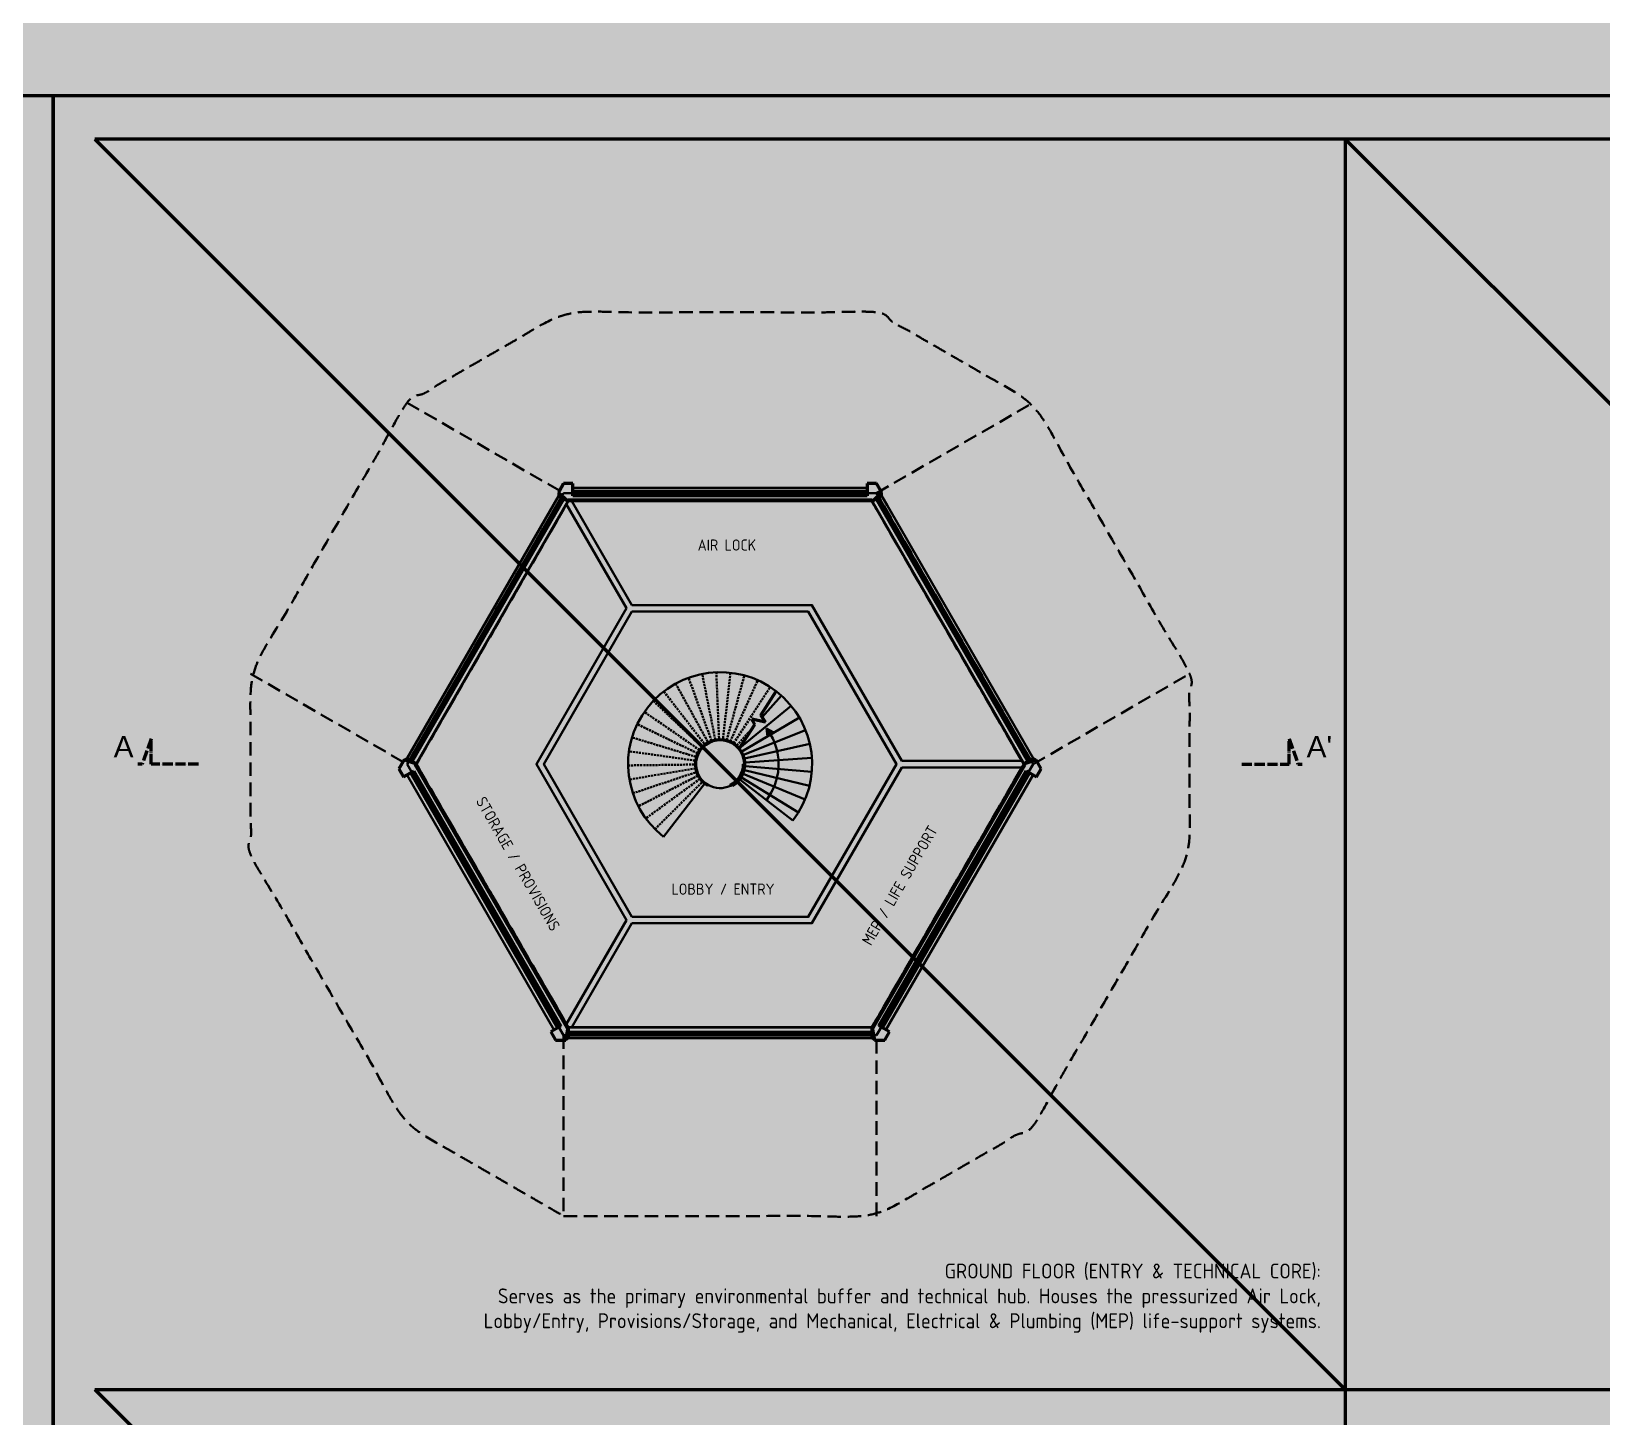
# Model space of a CAD drawing. Header units: millimetres. Extents: x 401 to 30661, y 2016 to 22119.
# Drawn here: x 18500 to 22184, y 12017 to 15267 of the extents above; entities that cross this region are included whole.
import ezdxf

# ---------------------------------------------------------------- set-up
doc = ezdxf.new("R2010")
doc.units = ezdxf.units.MM
doc.linetypes.add('ACAD_ISO04W100', pattern=[30, 24, -3, 0, -3])
doc.linetypes.add('HIDDEN2', pattern=[4.7625, 3.175, -1.5875])
for name, color, linetype, lineweight, true_color in [('1ST', 51, 'Continuous', 50, 0x7debff), ('2ND', 201, 'Continuous', 35, 0x39ffb0), ('3RD', 140, 'Continuous', 25, 0x7debff), ('4TH DETAILS', 125, 'Continuous', 15, 0x39ffb0), ('TEXTS', 210, 'Continuous', 25, 0xe0f9ff)]:
    doc.layers.add(name, color=color, linetype=linetype, lineweight=lineweight, true_color=true_color)
doc.layers.add('BACKGROUND', color=7, linetype='Continuous', true_color=0x000000)
for name, color, linetype, lineweight, true_color, transparency in [('GLOW-CYAN', 7, 'Continuous', 100, 0x7debff, 0.8), ('GLOW-CYAN-2', 7, 'Continuous', 50, 0x7debff, 0.8), ('GLOW-EMERALD', 7, 'Continuous', 70, 0x39ffb0, 0.8), ('GLOW-EMERALD-2', 7, 'Continuous', 30, 0x39ffb0, 0.8), ('hatch', 253, 'Continuous', 9, 0x7debff, 0.55)]:
    doc.layers.add(name, color=color, linetype=linetype, lineweight=lineweight, true_color=true_color, transparency=transparency)
doc.layers.add('LAYOUT', color=83, linetype='Continuous', lineweight=50, true_color=0x7debff, plot=False)
doc.styles.get("Standard").update_dxf_attribs({"font": 'arial.ttf'})

msp = doc.modelspace()

# ---------------------------------------------------------------- hatches: boundary and pattern name
at = {"layer": 'BACKGROUND'}
h = msp.add_hatch(color=256, dxfattribs=at)
h.dxf.hatch_style = 1
h.paths.add_polyline_path([(400.723, 2015.745), (30660.634, 2015.745), (30660.634, 22119.328), (400.723, 22119.328)])
at = {"layer": 'hatch'}
h = msp.add_hatch(color=256, dxfattribs=at)
h.dxf.hatch_style = 1
h.paths.add_polyline_path([(19770.4, 14206.144), (19748.581, 14206.144), (19738.965, 14189.49), (19736.369, 14184.994), (19758.402, 14165.913), (19759.597, 14167.983), (20471.989, 14167.983), (20473.184, 14165.913), (20495.217, 14184.994), (20492.621, 14189.49), (20483.006, 14206.144), (20461.187, 14206.144), (20461.187, 14177.318), (19770.4, 14177.318)])
h.paths.add_polyline_path([(20869.449, 13536.805), (20857.238, 13557.956), (20829.697, 13548.415), (20830.892, 13546.345), (20477.402, 12934.083), (20474.696, 12929.396), (20472.305, 12929.396), (20477.814, 12900.774), (20502.236, 12900.774), (20513.146, 12919.67), (20488.182, 12934.083), (20833.575, 13532.322), (20858.539, 13517.909)])
h.paths.add_polyline_path([(19759.281, 12929.396), (19756.891, 12929.396), (19403.401, 13541.658), (19400.695, 13546.345), (19401.77, 13548.456), (19374.349, 13557.956), (19362.137, 13536.805), (19373.047, 13517.909), (19397.009, 13531.744), (19742.402, 12933.504), (19718.44, 12919.67), (19729.35, 12900.774), (19753.773, 12900.774)])
h.paths.add_polyline_path([(20474.601, 12917.47), (19756.986, 12917.47), (19756.068, 12912.7), (20475.519, 12912.7)])
h.paths.add_polyline_path([(19749.222, 14173.863), (19745.55, 14177.043), (19385.824, 13553.98), (19390.414, 13552.39)])
h.paths.add_polyline_path([(20486.037, 14177.043), (20482.365, 14173.863), (20841.172, 13552.39), (20845.762, 13553.98)])
h.paths.add_polyline_path([(20461.187, 14187.523), (19770.4, 14187.523), (19770.4, 14186.604), (20461.187, 14186.604)], flags=17)
h.paths.add_polyline_path([(20842.412, 13527.22), (20841.617, 13527.679), (20496.224, 12929.44), (20497.019, 12928.981)], flags=17)
h.paths.add_polyline_path([(19389.969, 13527.679), (19389.174, 13527.22), (19734.567, 12928.981), (19735.362, 12929.44)], flags=17)
h = msp.add_hatch(color=256, dxfattribs=at)
h.dxf.hatch_style = 1
h.paths.add_polyline_path([(20226.762, 13613.238), (20241.628, 13621.989), (20224.721, 13631.604)])

# ---------------------------------------------------------------- linework, layer by layer
at = {"layer": '1ST', "lineweight": -2}
for p, q in [((19738.965, 14189.49), (19736.369, 14184.994)), ((19736.369, 14184.994), (19758.402, 14165.913)), ((19748.581, 14206.144), (19738.965, 14189.49)), ((19770.4, 14206.144), (19748.581, 14206.144)), ((19770.4, 14177.318), (19770.4, 14206.144)), ((20461.187, 14187.523), (19770.4, 14187.523)), ((19770.4, 14186.604), (20461.187, 14186.604)), ((20461.187, 14206.144), (20461.187, 14177.318)), ((20483.006, 14206.144), (20461.187, 14206.144)), ((20473.184, 14165.913), (20495.217, 14184.994)), ((20492.621, 14189.49), (20483.006, 14206.144)), ((20495.217, 14184.994), (20492.621, 14189.49)), ((19745.55, 14177.043), (19385.824, 13553.98)), ((19390.414, 13552.39), (19749.222, 14173.863)), ((19759.597, 14167.983), (20471.989, 14167.983)), ((20461.187, 14177.318), (19770.4, 14177.318)), ((20471.989, 14167.983), (20473.184, 14165.913)), ((20482.365, 14173.863), (20841.172, 13552.39)), ((20845.762, 13553.98), (20486.037, 14177.043)), ((19374.349, 13557.956), (19362.137, 13536.805)), ((19401.89, 13548.415), (19374.349, 13557.956)), ((20857.238, 13557.956), (20829.697, 13548.415)), ((20869.449, 13536.805), (20857.238, 13557.956)), ((19362.137, 13536.805), (19373.047, 13517.909)), ((19373.047, 13517.909), (19397.009, 13531.744)), ((19389.174, 13527.22), (19734.567, 12928.981)), ((19735.362, 12929.44), (19389.969, 13527.679)), ((19397.009, 13531.744), (19742.402, 12933.504)), ((19400.695, 13546.345), (19403.401, 13551.656)), ((19403.401, 13541.658), (19400.695, 13546.345)), ((19756.891, 12929.396), (19403.401, 13541.658)), ((20830.892, 13546.345), (20477.402, 12934.083)), ((20488.182, 12934.083), (20833.575, 13532.322)), ((20841.617, 13527.679), (20496.224, 12929.44)), ((20497.019, 12928.981), (20842.412, 13527.22)), ((20829.697, 13548.415), (20830.892, 13546.345)), ((20833.575, 13532.322), (20858.539, 13517.909)), ((20858.539, 13517.909), (20869.449, 13536.805)), ((19742.402, 12933.504), (19718.44, 12919.67)), ((20477.402, 12934.083), (20474.696, 12929.396)), ((20513.146, 12919.67), (20488.182, 12934.083)), ((19718.44, 12919.67), (19729.35, 12900.774)), ((19729.35, 12900.774), (19753.773, 12900.774)), ((19753.773, 12900.774), (19759.281, 12929.396)), ((19756.068, 12912.7), (20475.519, 12912.7)), ((19759.281, 12929.396), (19756.891, 12929.396)), ((20474.601, 12917.47), (19756.986, 12917.47)), ((20474.696, 12929.396), (20472.305, 12929.396)), ((20472.305, 12929.396), (20477.814, 12900.774)), ((20477.814, 12900.774), (20502.236, 12900.774)), ((20502.236, 12900.774), (20513.146, 12919.67))]:
    msp.add_line(p, q, dxfattribs=at)
at = {"layer": '1ST', "linetype": 'ACAD_ISO04W100'}
for p, q in [((18891.93, 13547.908), (18780.574, 13547.908)), ((21339.656, 13547.908), (21451.012, 13547.908))]:
    msp.add_line(p, q, dxfattribs=at)
for points in [[(18780.574, 13547.908), (18780.574, 13607.584), (18759.891, 13547.908), (18749.989, 13547.908)], [(21451.012, 13547.908), (21451.012, 13607.584), (21471.695, 13547.908), (21481.597, 13547.908)]]:
    msp.add_lwpolyline(points, dxfattribs=at)
at = {"layer": '2ND'}
for p, q in [((20211.169, 13662.784), (20247.311, 13719.035)), ((20161.326, 13585.211), (20197.364, 13641.299))]:
    msp.add_line(p, q, dxfattribs=at)
for points in [[(20197.364, 13641.299), (20190.626, 13653.506)], [(20221.953, 13646.755), (20190.626, 13653.506)], [(20221.953, 13646.755), (20211.169, 13662.784)]]:
    msp.add_lwpolyline(points, dxfattribs=at)
at = {"layer": '3RD', "lineweight": -2}
for p, q in [((19736.369, 14176.888), (19736.369, 14184.994)), ((19770.4, 14196.536), (20461.187, 14196.536)), ((20495.217, 14184.994), (20495.217, 14176.888)), ((19381.368, 13562.008), (19736.369, 14176.888)), ((19394.221, 13554.588), (19749.222, 14169.468)), ((19758.402, 14164.168), (19403.401, 13549.288)), ((19736.369, 14176.888), (19743.187, 14172.952)), ((19749.222, 14173.863), (19745.55, 14177.043)), ((19749.222, 14169.468), (19749.222, 14173.863)), ((19749.222, 14169.468), (19758.402, 14164.168)), ((19758.402, 14165.913), (19758.402, 14164.168)), ((19770.4, 14183.509), (20461.187, 14183.509)), ((20482.365, 14169.468), (20473.184, 14164.168)), ((20473.184, 14164.168), (20473.184, 14165.913)), ((20474.379, 14162.098), (20473.184, 14164.168)), ((20828.185, 13549.288), (20474.379, 14162.098)), ((20486.037, 14177.043), (20482.365, 14173.863)), ((20482.365, 14169.468), (20482.365, 14173.863)), ((20837.366, 13554.588), (20482.365, 14169.468)), ((20495.217, 14176.888), (20488.399, 14172.952)), ((20495.217, 14176.888), (20507.428, 14155.738)), ((20507.428, 14155.738), (20850.218, 13562.008)), ((19374.349, 13557.956), (19381.368, 13562.008)), ((19381.368, 13562.008), (19388.186, 13558.072)), ((20850.218, 13562.008), (20843.4, 13558.072)), ((20850.218, 13562.008), (20857.238, 13557.956)), ((19381.368, 13521.942), (19381.034, 13522.521)), ((19726.428, 12924.282), (19381.368, 13521.942)), ((19385.824, 13553.98), (19390.414, 13552.39)), ((19389.969, 13527.679), (19389.174, 13527.22)), ((19390.414, 13552.39), (19394.221, 13554.588)), ((19737.709, 12930.795), (19392.315, 13529.034)), ((19394.221, 13554.588), (19403.401, 13549.288)), ((19403.401, 13549.288), (19401.89, 13548.415)), ((20172.006, 13547.158), (20171.831, 13543.41)), ((20838.937, 13529.227), (20493.543, 12930.988)), ((20850.218, 13522.713), (20504.825, 12924.474)), ((20837.366, 13554.588), (20828.185, 13549.288)), ((20829.697, 13548.415), (20828.185, 13549.288)), ((20841.172, 13552.39), (20837.366, 13554.588)), ((20841.172, 13552.39), (20845.762, 13553.98)), ((20842.412, 13527.22), (20841.617, 13527.679)), ((19734.567, 12928.981), (19735.362, 12929.44)), ((19760.792, 12904.827), (19753.773, 12900.774)), ((19756.986, 12917.47), (19756.068, 12912.7)), ((19760.792, 12919.668), (19756.986, 12917.47)), ((19759.281, 12929.396), (19760.792, 12930.268)), ((19760.792, 12930.268), (20470.794, 12930.268)), ((19760.792, 12919.668), (19760.792, 12930.268)), ((20470.794, 12919.668), (19760.792, 12919.668)), ((19760.792, 12904.827), (19760.792, 12912.7)), ((20470.794, 12904.827), (19760.792, 12904.827)), ((20470.794, 12930.268), (20472.305, 12929.396)), ((20470.794, 12919.668), (20470.794, 12930.268)), ((20474.601, 12917.47), (20470.794, 12919.668)), ((20470.794, 12904.827), (20470.794, 12912.7)), ((20477.814, 12900.774), (20470.794, 12904.827)), ((20475.519, 12912.7), (20474.601, 12917.47)), ((20496.224, 12929.44), (20497.019, 12928.981))]:
    msp.add_line(p, q, dxfattribs=at)
at = {"layer": '3RD'}
for p, q in [((19755.269, 14157.362), (19896.032, 13913.554)), ((19768.252, 14164.858), (19909.015, 13921.049)), ((20226.762, 13613.238), (20241.628, 13621.989)), ((20169.512, 13547.725), (20172.039, 13547.71)), ((20823.858, 13555.404), (20542.332, 13555.404)), ((20823.858, 13540.412), (20542.332, 13540.412)), ((20087.882, 13499.076), (20086.573, 13496.81)), ((20138.757, 13499.444), (20139.876, 13497.078)), ((20145.242, 13496.942), (20143.933, 13499.207)), ((19896.032, 13182.262), (19755.269, 12938.454)), ((19909.015, 13174.766), (19768.252, 12930.958))]:
    msp.add_line(p, q, dxfattribs=at)
at = {"layer": '3RD', "linetype": 'HIDDEN2', "lineweight": -2, "ltscale": 10}
for p, q in [((19014.189, 13759.899), (19381.407, 13547.918)), ((19381.407, 13547.918), (19748.625, 12911.877)), ((19748.625, 12911.877), (19748.625, 12487.85))]:
    msp.add_line(p, q, dxfattribs=at)
at = {"layer": '3RD', "linetype": 'HIDDEN2', "ltscale": 1.5}
for p, q in [((20095.617, 13603.204), (20041.815, 13750.661)), ((20104.354, 13605.648), (20073.851, 13759.621)), ((20106.884, 13763.552), (20113.363, 13606.72)), ((20140.129, 13762.359), (20122.43, 13606.395)), ((20131.339, 13604.68), (20172.796, 13756.072)), ((20139.879, 13601.616), (20204.108, 13744.839)), ((19983.733, 13718.617), (20079.777, 13594.465)), ((20011.535, 13736.884), (20087.359, 13599.447)), ((20147.847, 13597.277), (20233.322, 13728.928)), ((20067.339, 13581.328), (19938.126, 13670.448)), ((19959.068, 13696.295), (20073.05, 13588.377)), ((20062.778, 13573.485), (19921.406, 13641.69)), ((20155.053, 13591.765), (20192.201, 13633.264)), ((20059.478, 13565.034), (19909.303, 13610.703)), ((20057.515, 13556.176), (19902.105, 13578.225)), ((19899.985, 13545.027), (20056.936, 13547.122)), ((20057.756, 13538.087), (19902.991, 13511.897)), ((19911.053, 13479.622), (20059.955, 13529.285)), ((20063.48, 13520.925), (19923.978, 13448.97)), ((20068.248, 13513.206), (19941.461, 13420.668)), ((19963.085, 13395.389), (20074.146, 13506.312))]:
    msp.add_line(p, q, dxfattribs=at)
at = {"layer": '3RD', "linetype": 'Continuous'}
for p, q in [((20214.369, 13658.028), (20259.745, 13708.717)), ((20161.326, 13585.211), (20282.747, 13684.685)), ((20301.783, 13657.404), (20166.518, 13577.77)), ((20170.504, 13569.621), (20316.4, 13627.521)), ((20173.191, 13560.955), (20326.252, 13595.748)), ((20174.514, 13551.98), (20331.104, 13562.837)), ((20170.154, 13525.332), (20315.115, 13465.129)), ((20172.977, 13533.954), (20325.468, 13496.743)), ((20330.841, 13529.572), (20174.442, 13542.907)), ((20286.339, 13415.636), (20162.306, 13511.834)), ((20165.625, 13516.579), (20163.425, 13513.325)), ((20299.616, 13434.812), (20165.625, 13516.579)), ((20299.616, 13434.812), (20165.625, 13516.579))]:
    msp.add_line(p, q, dxfattribs=at)
at = {"layer": '3RD', "linetype": 'HIDDEN2', "lineweight": -2, "ltscale": 10}
for points in [[(19381.368, 14395.949), (19748.606, 14183.924), (20483.062, 14183.958), (20850.28, 14395.971)], [(19748.606, 14183.924), (19381.449, 13547.893)], [(20850.28, 13547.918), (20483.062, 14183.958)], [(20483.062, 12487.889), (20483.062, 12911.877), (20850.28, 13547.918), (21217.498, 13759.931)], [(19748.625, 12911.877), (20483.062, 12911.877)]]:
    msp.add_lwpolyline(points, dxfattribs=at)
at = {"layer": '3RD'}
for points in [[(19896.032, 13182.262), (19684.926, 13547.908), (19896.032, 13913.554)], [(19909.015, 13921.049), (20331.226, 13921.049), (20542.332, 13555.404)], [(20224.721, 13631.604), (20226.762, 13613.238)], [(20224.721, 13631.604), (20241.628, 13621.989)], [(20542.332, 13540.412), (20331.226, 13174.766), (19909.015, 13174.766)], [(20079.545, 13501.531), (19983.217, 13377.362)], [(20286.339, 13415.636), (20162.318, 13511.849)]]:
    msp.add_lwpolyline(points, dxfattribs=at)
msp.add_lwpolyline([(19909.015, 13189.758), (19702.237, 13547.908), (19909.015, 13906.058), (20322.571, 13906.058), (20529.349, 13547.908), (20322.571, 13189.758)], close=True, dxfattribs=at)
for centre, radius, start, end in [((20115.793, 13547.908), 215.828, 322.203589, 232.139685), ((20115.793, 13547.908), 58.862, 300.019763, 240.23704), ((20115.793, 13547.908), 56.246, 295.351264, 240.24848), ((20115.641, 13548.06), 137.51, 322.192332, 30.399321), ((20115.722, 13548.053), 53.791, 295.355045, 359.651323), ((20115.793, 13548.123), 56.433, 240.35702, 295.257619)]:
    msp.add_arc(centre, radius, start, end, dxfattribs=at)
at = {"layer": '3RD', "linetype": 'HIDDEN2', "lineweight": -2, "ltscale": 10}
msp.add_open_spline([(19748.581, 12487.857), (19381.368, 12699.867), (19014.156, 13335.898), (19014.156, 13759.918), (19381.368, 14395.949), (19748.581, 14607.959), (20483.006, 14607.959), (20850.218, 14395.949), (21217.431, 13759.918), (21217.431, 13335.898), (20850.218, 12699.867), (20483.006, 12487.857), (19748.581, 12487.857)], degree=1, dxfattribs=at)
at = {"layer": '3RD', "lineweight": -2}
for points in [[(19403.401, 13547.908), (19759.597, 14164.858)], [(19759.597, 14164.858), (19759.597, 14167.983)], [(20471.989, 14164.858), (19759.597, 14164.858)], [(20471.989, 14164.858), (20471.989, 14167.983)], [(20828.185, 13547.908), (20471.989, 14164.858)], [(19400.695, 13546.345), (19403.401, 13547.908)], [(19403.401, 13547.908), (19759.597, 12930.958)], [(20828.185, 13547.908), (20471.989, 12930.958)], [(20828.185, 13547.908), (20830.892, 13546.345)], [(19756.891, 12929.396), (19759.597, 12930.958)], [(19759.597, 12930.958), (20471.989, 12930.958)], [(20471.989, 12930.958), (20474.696, 12929.396)]]:
    msp.add_open_spline(points, degree=1, dxfattribs=at)
at = {"layer": '4TH DETAILS', "true_color": 0x39ffb0}
msp.add_line((19766.088, 14168.605), (19766.448, 14167.983), dxfattribs=at)
at = {"layer": 'GLOW-CYAN'}
for p, q in [((27449.126, 15014.575), (18649.126, 15014.575)), ((18649.126, 15014.575), (21582.46, 12081.241)), ((21582.46, 15014.575), (21582.46, 6214.575)), ((21582.46, 15014.575), (25982.46, 10614.575)), ((19738.965, 14189.49), (19736.369, 14184.994)), ((19736.369, 14184.994), (19758.402, 14165.913)), ((19748.581, 14206.144), (19738.965, 14189.49)), ((19770.4, 14206.144), (19748.581, 14206.144)), ((19770.4, 14177.318), (19770.4, 14206.144)), ((20461.187, 14187.523), (19770.4, 14187.523)), ((19770.4, 14186.604), (20461.187, 14186.604)), ((20461.187, 14206.144), (20461.187, 14177.318)), ((20483.006, 14206.144), (20461.187, 14206.144)), ((20473.184, 14165.913), (20495.217, 14184.994)), ((20492.621, 14189.49), (20483.006, 14206.144)), ((20495.217, 14184.994), (20492.621, 14189.49)), ((19745.55, 14177.043), (19385.824, 13553.98)), ((19390.414, 13552.39), (19749.222, 14173.863)), ((19759.597, 14167.983), (20471.989, 14167.983)), ((20461.187, 14177.318), (19770.4, 14177.318)), ((20471.989, 14167.983), (20473.184, 14165.913)), ((20482.365, 14173.863), (20841.172, 13552.39)), ((20845.762, 13553.98), (20486.037, 14177.043)), ((19374.349, 13557.956), (19362.137, 13536.805)), ((19401.89, 13548.415), (19374.349, 13557.956)), ((20857.238, 13557.956), (20829.697, 13548.415)), ((20869.449, 13536.805), (20857.238, 13557.956)), ((19362.137, 13536.805), (19373.047, 13517.909)), ((19373.047, 13517.909), (19397.009, 13531.744)), ((19389.174, 13527.22), (19734.567, 12928.981)), ((19735.362, 12929.44), (19389.969, 13527.679)), ((19397.009, 13531.744), (19742.402, 12933.504)), ((19400.695, 13546.345), (19403.401, 13551.656)), ((19403.401, 13541.658), (19400.695, 13546.345)), ((19756.891, 12929.396), (19403.401, 13541.658)), ((20830.892, 13546.345), (20477.402, 12934.083)), ((20488.182, 12934.083), (20833.575, 13532.322)), ((20841.617, 13527.679), (20496.224, 12929.44)), ((20497.019, 12928.981), (20842.412, 13527.22)), ((20829.697, 13548.415), (20830.892, 13546.345)), ((20833.575, 13532.322), (20858.539, 13517.909)), ((20858.539, 13517.909), (20869.449, 13536.805)), ((19742.402, 12933.504), (19718.44, 12919.67)), ((20477.402, 12934.083), (20474.696, 12929.396)), ((20513.146, 12919.67), (20488.182, 12934.083)), ((19718.44, 12919.67), (19729.35, 12900.774)), ((19729.35, 12900.774), (19753.773, 12900.774)), ((19753.773, 12900.774), (19759.281, 12929.396)), ((19756.068, 12912.7), (20475.519, 12912.7)), ((19759.281, 12929.396), (19756.891, 12929.396)), ((20474.601, 12917.47), (19756.986, 12917.47)), ((20474.696, 12929.396), (20472.305, 12929.396)), ((20472.305, 12929.396), (20477.814, 12900.774)), ((20477.814, 12900.774), (20502.236, 12900.774)), ((20502.236, 12900.774), (20513.146, 12919.67)), ((18649.126, 12081.241), (27449.126, 12081.241)), ((18649.126, 12081.241), (21582.46, 9147.908))]:
    msp.add_line(p, q, dxfattribs=at)
at = {"layer": 'GLOW-CYAN', "linetype": 'ACAD_ISO04W100'}
for p, q in [((18891.93, 13547.908), (18780.574, 13547.908)), ((21339.656, 13547.908), (21451.012, 13547.908))]:
    msp.add_line(p, q, dxfattribs=at)
at = {"layer": 'GLOW-CYAN'}
for points in [[(18550.723, 15115.853), (9550.723, 15115.853), (9550.723, 6115.853), (18550.723, 6115.853)], [(27550.723, 15115.853), (18550.723, 15115.853), (18550.723, 6115.853), (27550.723, 6115.853)]]:
    msp.add_lwpolyline(points, close=True, dxfattribs=at)
at = {"layer": 'GLOW-CYAN', "linetype": 'ACAD_ISO04W100'}
for points in [[(18780.574, 13547.908), (18780.574, 13607.584), (18759.891, 13547.908), (18749.989, 13547.908)], [(21451.012, 13547.908), (21451.012, 13607.584), (21471.695, 13547.908), (21481.597, 13547.908)]]:
    msp.add_lwpolyline(points, dxfattribs=at)
at = {"layer": 'GLOW-CYAN-2'}
for p, q in [((19736.369, 14176.888), (19736.369, 14184.994)), ((19770.4, 14196.536), (20461.187, 14196.536)), ((20495.217, 14184.994), (20495.217, 14176.888)), ((19381.368, 13562.008), (19736.369, 14176.888)), ((19394.221, 13554.588), (19749.222, 14169.468)), ((19758.402, 14164.168), (19403.401, 13549.288)), ((19736.369, 14176.888), (19743.187, 14172.952)), ((19749.222, 14173.863), (19745.55, 14177.043)), ((19749.222, 14169.468), (19749.222, 14173.863)), ((19749.222, 14169.468), (19758.402, 14164.168)), ((19755.269, 14157.362), (19896.032, 13913.554)), ((19758.402, 14165.913), (19758.402, 14164.168)), ((19768.252, 14164.858), (19909.015, 13921.049)), ((19770.4, 14183.509), (20461.187, 14183.509)), ((20482.365, 14169.468), (20473.184, 14164.168)), ((20473.184, 14164.168), (20473.184, 14165.913)), ((20474.379, 14162.098), (20473.184, 14164.168)), ((20828.185, 13549.288), (20474.379, 14162.098)), ((20486.037, 14177.043), (20482.365, 14173.863)), ((20482.365, 14169.468), (20482.365, 14173.863)), ((20837.366, 13554.588), (20482.365, 14169.468)), ((20495.217, 14176.888), (20488.399, 14172.952)), ((20495.217, 14176.888), (20507.428, 14155.738)), ((20507.428, 14155.738), (20850.218, 13562.008)), ((20226.762, 13613.238), (20241.628, 13621.989)), ((19374.349, 13557.956), (19381.368, 13562.008)), ((19381.368, 13562.008), (19388.186, 13558.072)), ((20850.218, 13562.008), (20843.4, 13558.072)), ((20850.218, 13562.008), (20857.238, 13557.956)), ((19381.368, 13521.942), (19381.034, 13522.521)), ((19726.428, 12924.282), (19381.368, 13521.942)), ((19385.824, 13553.98), (19390.414, 13552.39)), ((19389.969, 13527.679), (19389.174, 13527.22)), ((19390.414, 13552.39), (19394.221, 13554.588)), ((19737.709, 12930.795), (19392.315, 13529.034)), ((19394.221, 13554.588), (19403.401, 13549.288)), ((19403.401, 13549.288), (19401.89, 13548.415)), ((20169.512, 13547.725), (20172.039, 13547.71)), ((20172.006, 13547.158), (20171.831, 13543.41)), ((20838.937, 13529.227), (20493.543, 12930.988)), ((20850.218, 13522.713), (20504.825, 12924.474)), ((20823.858, 13555.404), (20542.332, 13555.404)), ((20823.858, 13540.412), (20542.332, 13540.412)), ((20837.366, 13554.588), (20828.185, 13549.288)), ((20829.697, 13548.415), (20828.185, 13549.288)), ((20841.172, 13552.39), (20837.366, 13554.588)), ((20841.172, 13552.39), (20845.762, 13553.98)), ((20842.412, 13527.22), (20841.617, 13527.679)), ((20087.882, 13499.076), (20086.573, 13496.81)), ((20138.757, 13499.444), (20139.876, 13497.078)), ((20145.242, 13496.942), (20143.933, 13499.207)), ((19896.032, 13182.262), (19755.269, 12938.454)), ((19909.015, 13174.766), (19768.252, 12930.958)), ((19734.567, 12928.981), (19735.362, 12929.44)), ((19760.792, 12904.827), (19753.773, 12900.774)), ((19756.986, 12917.47), (19756.068, 12912.7)), ((19760.792, 12919.668), (19756.986, 12917.47)), ((19759.281, 12929.396), (19760.792, 12930.268)), ((19760.792, 12930.268), (20470.794, 12930.268)), ((19760.792, 12919.668), (19760.792, 12930.268)), ((20470.794, 12919.668), (19760.792, 12919.668)), ((19760.792, 12904.827), (19760.792, 12912.7)), ((20470.794, 12904.827), (19760.792, 12904.827)), ((20470.794, 12930.268), (20472.305, 12929.396)), ((20470.794, 12919.668), (20470.794, 12930.268)), ((20474.601, 12917.47), (20470.794, 12919.668)), ((20470.794, 12904.827), (20470.794, 12912.7)), ((20477.814, 12900.774), (20470.794, 12904.827)), ((20475.519, 12912.7), (20474.601, 12917.47)), ((20496.224, 12929.44), (20497.019, 12928.981))]:
    msp.add_line(p, q, dxfattribs=at)
at = {"layer": 'GLOW-CYAN-2', "linetype": 'HIDDEN2', "ltscale": 10}
for p, q in [((19014.189, 13759.899), (19381.407, 13547.918)), ((19381.407, 13547.918), (19748.625, 12911.877)), ((19748.625, 12911.877), (19748.625, 12487.85))]:
    msp.add_line(p, q, dxfattribs=at)
at = {"layer": 'GLOW-CYAN-2', "linetype": 'HIDDEN2', "ltscale": 1.5}
for p, q in [((20095.617, 13603.204), (20041.815, 13750.661)), ((20104.354, 13605.648), (20073.851, 13759.621)), ((20106.884, 13763.552), (20113.363, 13606.72)), ((20140.129, 13762.359), (20122.43, 13606.395)), ((20131.339, 13604.68), (20172.796, 13756.072)), ((20139.879, 13601.616), (20204.108, 13744.839)), ((19983.733, 13718.617), (20079.777, 13594.465)), ((20011.535, 13736.884), (20087.359, 13599.447)), ((20147.847, 13597.277), (20233.322, 13728.928)), ((20067.339, 13581.328), (19938.126, 13670.448)), ((19959.068, 13696.295), (20073.05, 13588.377)), ((20062.778, 13573.485), (19921.406, 13641.69)), ((20155.053, 13591.765), (20192.201, 13633.264)), ((20059.478, 13565.034), (19909.303, 13610.703)), ((20057.515, 13556.176), (19902.105, 13578.225)), ((19899.985, 13545.027), (20056.936, 13547.122)), ((20057.756, 13538.087), (19902.991, 13511.897)), ((19911.053, 13479.622), (20059.955, 13529.285)), ((20063.48, 13520.925), (19923.978, 13448.97)), ((20068.248, 13513.206), (19941.461, 13420.668)), ((19963.085, 13395.389), (20074.146, 13506.312))]:
    msp.add_line(p, q, dxfattribs=at)
at = {"layer": 'GLOW-CYAN-2', "linetype": 'Continuous'}
for p, q in [((20214.369, 13658.028), (20259.745, 13708.717)), ((20161.326, 13585.211), (20282.747, 13684.685)), ((20301.783, 13657.404), (20166.518, 13577.77)), ((20170.504, 13569.621), (20316.4, 13627.521)), ((20173.191, 13560.955), (20326.252, 13595.748)), ((20174.514, 13551.98), (20331.104, 13562.837)), ((20170.154, 13525.332), (20315.115, 13465.129)), ((20172.977, 13533.954), (20325.468, 13496.743)), ((20330.841, 13529.572), (20174.442, 13542.907)), ((20286.339, 13415.636), (20162.306, 13511.834)), ((20165.625, 13516.579), (20163.425, 13513.325)), ((20299.616, 13434.812), (20165.625, 13516.579)), ((20299.616, 13434.812), (20165.625, 13516.579))]:
    msp.add_line(p, q, dxfattribs=at)
at = {"layer": 'GLOW-CYAN-2', "linetype": 'HIDDEN2', "ltscale": 10}
for points in [[(19381.368, 14395.949), (19748.606, 14183.924), (20483.062, 14183.958), (20850.28, 14395.971)], [(19748.606, 14183.924), (19381.449, 13547.893)], [(20850.28, 13547.918), (20483.062, 14183.958)], [(20483.062, 12487.889), (20483.062, 12911.877), (20850.28, 13547.918), (21217.498, 13759.931)], [(19748.625, 12911.877), (20483.062, 12911.877)]]:
    msp.add_lwpolyline(points, dxfattribs=at)
at = {"layer": 'GLOW-CYAN-2'}
for points in [[(19896.032, 13182.262), (19684.926, 13547.908), (19896.032, 13913.554)], [(19909.015, 13921.049), (20331.226, 13921.049), (20542.332, 13555.404)], [(20224.721, 13631.604), (20226.762, 13613.238)], [(20224.721, 13631.604), (20241.628, 13621.989)], [(20542.332, 13540.412), (20331.226, 13174.766), (19909.015, 13174.766)], [(20079.545, 13501.531), (19983.217, 13377.362)], [(20286.339, 13415.636), (20162.318, 13511.849)]]:
    msp.add_lwpolyline(points, dxfattribs=at)
msp.add_lwpolyline([(19909.015, 13189.758), (19702.237, 13547.908), (19909.015, 13906.058), (20322.571, 13906.058), (20529.349, 13547.908), (20322.571, 13189.758)], close=True, dxfattribs=at)
for centre, radius, start, end in [((20115.793, 13547.908), 215.828, 322.203589, 232.139685), ((20115.793, 13547.908), 58.862, 300.019763, 240.23704), ((20115.793, 13547.908), 56.246, 295.351264, 240.24848), ((20115.641, 13548.06), 137.51, 322.192332, 30.399321), ((20115.722, 13548.053), 53.791, 295.355045, 359.651323), ((20115.793, 13548.123), 56.433, 240.35702, 295.257619)]:
    msp.add_arc(centre, radius, start, end, dxfattribs=at)
at = {"layer": 'GLOW-CYAN-2', "linetype": 'HIDDEN2', "ltscale": 10}
msp.add_open_spline([(19748.581, 12487.857), (19381.368, 12699.867), (19014.156, 13335.898), (19014.156, 13759.918), (19381.368, 14395.949), (19748.581, 14607.959), (20483.006, 14607.959), (20850.218, 14395.949), (21217.431, 13759.918), (21217.431, 13335.898), (20850.218, 12699.867), (20483.006, 12487.857), (19748.581, 12487.857)], degree=1, dxfattribs=at)
at = {"layer": 'GLOW-CYAN-2'}
for points in [[(19403.401, 13547.908), (19759.597, 14164.858)], [(19759.597, 14164.858), (19759.597, 14167.983)], [(20471.989, 14164.858), (19759.597, 14164.858)], [(20471.989, 14164.858), (20471.989, 14167.983)], [(20828.185, 13547.908), (20471.989, 14164.858)], [(19400.695, 13546.345), (19403.401, 13547.908)], [(19403.401, 13547.908), (19759.597, 12930.958)], [(20828.185, 13547.908), (20471.989, 12930.958)], [(20828.185, 13547.908), (20830.892, 13546.345)], [(19756.891, 12929.396), (19759.597, 12930.958)], [(19759.597, 12930.958), (20471.989, 12930.958)], [(20471.989, 12930.958), (20474.696, 12929.396)]]:
    msp.add_open_spline(points, degree=1, dxfattribs=at)
at = {"layer": 'GLOW-EMERALD'}
for p, q in [((20211.169, 13662.784), (20247.311, 13719.035)), ((20161.326, 13585.211), (20197.364, 13641.299))]:
    msp.add_line(p, q, dxfattribs=at)
for points in [[(20197.364, 13641.299), (20190.626, 13653.506)], [(20221.953, 13646.755), (20190.626, 13653.506)], [(20221.953, 13646.755), (20211.169, 13662.784)]]:
    msp.add_lwpolyline(points, dxfattribs=at)
at = {"layer": 'GLOW-EMERALD-2'}
msp.add_line((19766.088, 14168.605), (19766.448, 14167.983), dxfattribs=at)
at = {"layer": 'LAYOUT'}
for p, q in [((27449.126, 15014.575), (18649.126, 15014.575)), ((18649.126, 15014.575), (21582.46, 12081.241)), ((21582.46, 15014.575), (21582.46, 6214.575)), ((21582.46, 15014.575), (25982.46, 10614.575)), ((18649.126, 12081.241), (27449.126, 12081.241)), ((18649.126, 12081.241), (21582.46, 9147.908))]:
    msp.add_line(p, q, dxfattribs=at)
for points in [[(18550.723, 15115.853), (9550.723, 15115.853), (9550.723, 6115.853), (18550.723, 6115.853)], [(27550.723, 15115.853), (18550.723, 15115.853), (18550.723, 6115.853), (27550.723, 6115.853)]]:
    msp.add_lwpolyline(points, close=True, dxfattribs=at)

# ---------------------------------------------------------------- texts
at = {"layer": '1ST', "linetype": 'ACAD_ISO04W100', "char_height": 50, "width": 1251.3724}
for s, insert, attachment_point in [('A', (18739.55, 13613.829), 3), ("A'", (21491.895, 13613.829), 1)]:
    msp.add_mtext(s, dxfattribs=dict(at, insert=insert, attachment_point=attachment_point))
at = {"layer": 'TEXTS', "attachment_point": 1}
for s, insert, char_height, width in [('{\\fISOCP_IV50|b0|i0|c0|p2;AIR LOCK }', (20063.161, 14075.147), 26.23493, 10202.70249), ('{\\fISOCP_IV50|b0|i0|c0|p2;LOBBY / ENTRY}', (20001.728, 13267.941), 26.23493, 10202.70249), ('\\pxqr;{\\fISOCP_IV50|b1|i0|c0|p2;GROUND FLOOR (ENTRY & TECHNICAL CORE):\\P\\fISOCP_IV50|b0|i0|c0|p2;  Serves as the primary environmental buffer and technical hub. Houses the pressurized Air Lock, \\P  Lobby/Entry, Provisions/Storage, and Mechanical, Electrical & Plumbing (MEP) life-support systems.}', (18628.055, 12376.34), 35, 2897.39385)]:
    msp.add_mtext(s, dxfattribs=dict(at, insert=insert, char_height=char_height, width=width))
at = {"layer": 'TEXTS', "char_height": 26.23493, "width": 10202.70249, "attachment_point": 1}
for s, insert, rotation in [('{\\fISOCP_IV50|b0|i0|c0|p2;STORAGE / PROVISIONS}', (19564.39, 13474.699), 300), ('{\\fISOCP_IV50|b0|i0|c0|p2;MEP / LIFE SUPPORT}', (20446.941, 13133.528), 60)]:
    msp.add_mtext(s, dxfattribs=dict(at, insert=insert, rotation=rotation))

doc.saveas('drawing.dxf')
